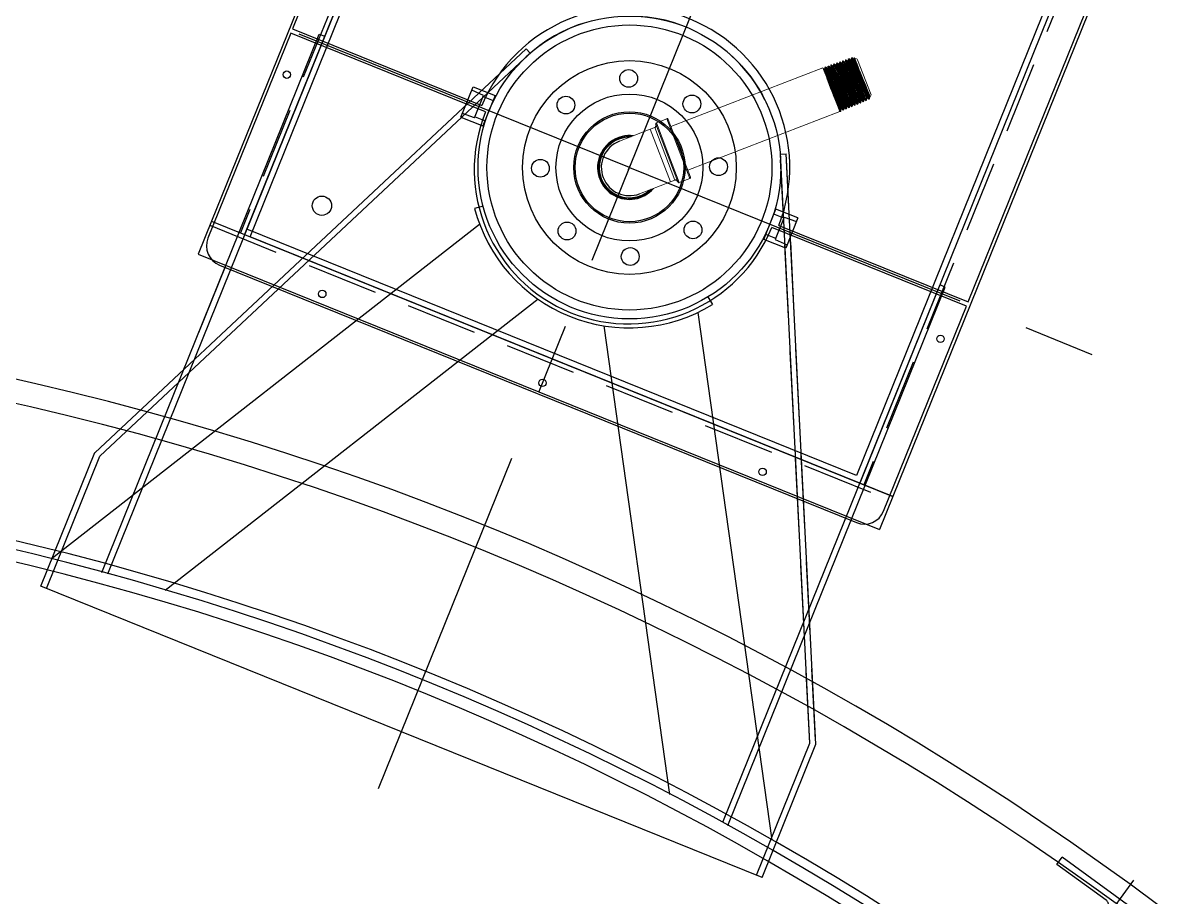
# Model space of a CAD drawing. Extents: x -1889 to 1259, y -977 to 1122.
# Drawn here: x 400.99 to 449.18, y 771.47 to 808.28 of the extents above; entities that cross this region are included whole.
import ezdxf

# ---------------------------------------------------------------- set-up
doc = ezdxf.new("R2010")
doc.units = 0
doc.header["$LTSCALE"] = 12
doc.header["$MEASUREMENT"] = 0
doc.linetypes.add('CENTER', pattern=[2, 1.25, -0.25, 0.25, -0.25])
doc.linetypes.add('HIDDEN', pattern=[0.375, 0.25, -0.125])
for name, color, linetype in [('1.25x1.25x.25', 34, 'CONTINUOUS'), ('10 PIPE', 7, 'CONTINUOUS'), ('3-4-THRDCPLG', 14, 'CONTINUOUS'), ('4T-150-RFSO', 14, 'CONTINUOUS'), ('6X20', 3, 'CONTINUOUS'), ('CENTER', 6, 'CENTER'), ('COVER', 3, 'CONTINUOUS'), ('ROOF', 140, 'CONTINUOUS'), ('SHELL', 40, 'CONTINUOUS')]:
    doc.layers.add(name, color=color, linetype=linetype)
doc.layers.add('AM_0', color=7, linetype='CONTINUOUS', lineweight=30)
doc.layers.add('AM_3', color=6, linetype='HIDDEN', lineweight=25)

# ---------------------------------------------------------------- blocks, each defined once
blk = doc.blocks.new('A$C1b871768')
at = {"layer": '6X20'}
for p, q in [((-5.875, 3), (-6.25, 3)), ((-6.25, 3), (-6.25, -3)), ((-5.875, 0.437), (-5.875, 3)), ((-0.375, 3), (0, 3)), ((-0.375, 0.437), (-0.375, 3)), ((0, 3), (0, -3)), ((-5.5, 0.125), (-0.75, 0.125)), ((-5.875, -0.438), (-5.875, -3)), ((-5.5, -0.125), (-0.75, -0.125)), ((-0.375, -0.438), (-0.375, -3)), ((-5.875, -3), (-6.25, -3)), ((-0.375, -3), (0, -3))]:
    blk.add_line(p, q, dxfattribs=at)
for points in [[(-5.5, 0.125, -0.083285), (-5.646, 0.15, -0.09084), (-5.765, 0.217, -0.104065), (-5.848, 0.321, -0.115836), (-5.875, 0.437, -0.115836)], [(-0.75, 0.125, 0.083285), (-0.604, 0.15, 0.09084), (-0.485, 0.217, 0.104065), (-0.402, 0.321, 0.115836), (-0.375, 0.437, 0.115836)], [(-5.5, -0.125, 0.083285), (-5.646, -0.15, 0.09084), (-5.765, -0.217, 0.104065), (-5.848, -0.321, 0.115836), (-5.875, -0.438, 0.115836)], [(-0.75, -0.125, -0.083285), (-0.604, -0.15, -0.09084), (-0.485, -0.217, -0.104065), (-0.402, -0.321, -0.115836), (-0.375, -0.438, -0.115836)]]:
    blk.add_lwpolyline(points, format="xyb", dxfattribs=at)
at = {"layer": 'CENTER'}
blk.add_line((-7.239, 0), (0.989, 0), dxfattribs=at)
blk = doc.blocks.new('A$Cff0bea57')
at = {"layer": '3-4-THRDCPLG'}
for p, q in [((-0.688, 1), (-0.688, 0)), ((-0.688, 1), (0.688, 1)), ((-0.508, 0.454), (-0.525, 1)), ((0.508, 0.454), (0.525, 1)), ((0.688, 1), (0.688, 0)), ((0.688, 0), (-0.688, 0)), ((-0.508, 0.454), (0.508, 0.454)), ((-0.461, 0.454), (-0.461, 0)), ((0.461, 0.454), (0.461, 0))]:
    blk.add_line(p, q, dxfattribs=at)
blk = doc.blocks.new('04T')
at = {"layer": '4T-150-RFSO'}
for centre, radius in [((0, 0), 4.5), ((-1.435, 3.465), 0.375), ((1.435, 3.465), 0.375), ((0, 0), 3.094), ((0, 0), 2.285), ((-3.465, 1.435), 0.375), ((3.465, 1.435), 0.375), ((-3.465, -1.435), 0.375), ((3.465, -1.435), 0.375), ((-1.435, -3.465), 0.375), ((1.435, -3.465), 0.375)]:
    blk.add_circle(centre, radius, dxfattribs=at)
at = {"layer": 'SHELL'}
blk.add_circle((0, 0), 2.344, dxfattribs=at)

msp = doc.modelspace()

# ---------------------------------------------------------------- linework, layer by layer
at = {"layer": '1.25x1.25x.25'}
for p, q in [((419.45021, 825.94701), (408.93781, 799.92792)), ((420.84099, 825.3851), (410.32859, 799.36601)), ((446.74418, 814.91953), (436.23179, 788.90043)), ((448.13496, 814.35762), (437.62256, 788.33852)), ((408.93781, 799.92792), (408.3759, 798.53714)), ((408.93781, 799.92792), (437.62256, 788.33852)), ((408.3759, 798.53714), (437.06065, 786.94775)), ((437.62256, 788.33852), (436.23179, 788.90043)), ((437.62256, 788.33852), (437.06065, 786.94775))]:
    msp.add_line(p, q, dxfattribs=at)
at = {"layer": '1.25x1.25x.25', "linetype": 'HIDDEN'}
for p, q in [((420.66714, 825.45534), (410.15474, 799.43624)), ((446.91803, 814.84929), (436.40563, 788.83019)), ((408.86757, 799.75407), (437.55232, 788.16468))]:
    msp.add_line(p, q, dxfattribs=at)
at = {"layer": '10 PIPE'}
for p, q in [((420.37055, 800.5617), (420.00796, 800.46602)), ((429.8388, 796.73627), (430.03317, 796.41558))]:
    msp.add_line(p, q, dxfattribs=at)
for radius in [6.375, 6]:
    msp.add_circle((426.53458, 802.18813), radius, dxfattribs=at)
msp.add_arc((426.53458, 802.18813), 6.75, 194.781089, 301.218911, dxfattribs=at)
at = {"layer": 'AM_0', "lineweight": 18}
for p, q in [((435.5256, 806.67659), (435.51219, 806.6719)), ((435.51335, 806.66858), (435.51472, 806.66961)), ((435.63528, 806.71269), (435.63496, 806.71464)), ((435.64878, 806.71966), (435.63531, 806.71495)), ((435.74324, 806.66134), (435.72843, 806.65564)), ((435.77193, 806.76272), (435.75855, 806.75804)), ((435.86643, 806.70441), (435.85162, 806.69871)), ((435.8951, 806.80578), (435.88172, 806.80111)), ((435.88259, 806.79861), (435.88695, 806.79471)), ((435.98961, 806.74751), (435.97479, 806.7418)), ((436.12809, 806.74463), (435.99926, 806.80671)), ((436.12809, 806.74463), (436.13547, 806.72545)), ((436.13547, 806.72545), (436.70694, 805.24104)), ((434.68503, 806.38268), (428.28002, 803.9169)), ((434.88278, 805.869), (434.68503, 806.38268)), ((434.75776, 806.31679), (434.74292, 806.31108)), ((434.77301, 806.41111), (434.77267, 806.41313)), ((434.78644, 806.41814), (434.77302, 806.41345)), ((434.78698, 806.41801), (434.78703, 806.41645)), ((434.88094, 806.35984), (434.86612, 806.35413)), ((434.90961, 806.46121), (434.89626, 806.45654)), ((435.00414, 806.40291), (434.98931, 806.3972)), ((435.03285, 806.5043), (435.01943, 806.4996)), ((435.02033, 806.49704), (435.02474, 806.49299)), ((435.1273, 806.446), (435.11249, 806.4403)), ((435.15605, 806.54737), (435.1426, 806.54267)), ((435.14328, 806.54072), (435.14328, 806.54245)), ((435.25051, 806.48907), (435.23567, 806.48336)), ((435.27918, 806.59042), (435.26582, 806.58575)), ((435.27969, 806.59032), (435.27971, 806.58889)), ((435.37369, 806.53212), (435.35887, 806.52642)), ((435.40235, 806.63349), (435.38892, 806.6288)), ((435.49688, 806.57521), (435.48206, 806.5695)), ((435.62004, 806.61829), (435.60523, 806.61259)), ((434.88278, 805.869), (435.11888, 805.25571)), ((435.3937, 804.54188), (435.11888, 805.25571)), ((436.67616, 805.16547), (436.70694, 805.24104)), ((435.68891, 804.76032), (435.70374, 804.76602)), ((435.80918, 804.81095), (435.82401, 804.81666)), ((435.90007, 804.75533), (435.89999, 804.75664)), ((435.90054, 804.75534), (435.91366, 804.76087)), ((435.91403, 804.76159), (435.91469, 804.76581)), ((435.92944, 804.86163), (435.94426, 804.86733)), ((436.01614, 804.81122), (436.01966, 804.80885)), ((436.02085, 804.80601), (436.03396, 804.81153)), ((436.03433, 804.81239), (436.03499, 804.81662)), ((436.04971, 804.91228), (436.06453, 804.91799)), ((436.14111, 804.85666), (436.15421, 804.86218)), ((436.15461, 804.86311), (436.15528, 804.86733)), ((436.16998, 804.96291), (436.18481, 804.96862)), ((436.26136, 804.9073), (436.27441, 804.9128)), ((436.27485, 804.9136), (436.27551, 804.91782)), ((436.29025, 805.01357), (436.30506, 805.01927)), ((436.37946, 804.95945), (436.38036, 804.96107)), ((436.38166, 804.95797), (436.39473, 804.96347)), ((436.4105, 805.06424), (436.42532, 805.06994)), ((436.49394, 805.01947), (436.50168, 805.00898)), ((436.50184, 805.00859), (436.51502, 805.01414)), ((436.53078, 805.11488), (436.5456, 805.12058)), ((436.6222, 805.05928), (436.6352, 805.06475)), ((436.65104, 805.16551), (436.66626, 805.17137)), ((428.98869, 802.07609), (435.3937, 804.54188)), ((435.41949, 804.55274), (435.4326, 804.55827)), ((435.44838, 804.65901), (435.4632, 804.66471)), ((435.53757, 804.60495), (435.53845, 804.6066)), ((435.5398, 804.60341), (435.55289, 804.60893)), ((435.56864, 804.70968), (435.58346, 804.71539)), ((435.65193, 804.66527), (435.6598, 804.65443)), ((435.65998, 804.65403), (435.67315, 804.65957)), ((435.78033, 804.70472), (435.79334, 804.71019)), ((435.79376, 804.71088), (435.79443, 804.7151)), ((427.40911, 803.79539), (426.10857, 803.29471)), ((427.59941, 803.86865), (427.40911, 803.79539)), ((427.40911, 803.79539), (428.26113, 801.58223)), ((428.45143, 801.65549), (427.59941, 803.86865)), ((428.57584, 801.58283), (427.64299, 804.00597)), ((428.10977, 804.23389), (427.66881, 804.06414)), ((427.66881, 804.06414), (428.15141, 802.81057)), ((429.07495, 801.72676), (428.10977, 804.23389)), ((428.16793, 804.20806), (429.10078, 801.78493)), ((428.15141, 802.81057), (428.634, 801.55701)), ((426.96059, 801.08155), (428.26113, 801.58223)), ((428.26113, 801.58223), (428.45143, 801.65549)), ((428.634, 801.55701), (429.07495, 801.72676))]:
    msp.add_line(p, q, dxfattribs=at)
at = {"layer": 'AM_0', "flags": 128}
for points in [[(435.51163, 806.6711), (435.504, 806.62273), (435.49648, 806.57506)], [(435.51472, 806.66961), (435.52779, 806.64557), (435.55069, 806.59601)], [(436.27423, 804.91322), (436.26654, 804.92364), (436.24932, 804.95877), (436.22224, 805.01922), (436.18748, 805.09991), (436.14395, 805.20309), (436.0952, 805.32011), (436.03975, 805.45427), (435.98214, 805.5943), (435.92064, 805.74417), (435.8603, 805.89129), (435.79931, 806.03983), (435.74267, 806.17732), (435.6887, 806.30765), (435.6418, 806.41985), (435.60056, 806.51711), (435.56832, 806.59123), (435.5441, 806.64429), (435.52979, 806.67181), (435.52776, 806.67295)], [(435.60592, 806.61203), (435.56783, 806.64279), (435.52974, 806.67355)], [(435.53092, 806.67059), (435.54539, 806.64576), (435.58255, 806.56372), (435.6384, 806.43314), (435.70975, 806.26229), (435.79245, 806.06196), (435.88162, 805.84484), (435.97197, 805.62462), (436.05818, 805.41518), (436.13514, 805.22976), (436.19836, 805.08003), (436.2442, 804.97545), (436.27009, 804.9227), (436.27303, 804.92428)], [(435.63477, 806.71401), (435.62715, 806.66565), (435.61965, 806.61814)], [(435.63577, 806.71364), (435.64226, 806.70561), (435.65954, 806.67065)], [(436.39379, 804.96571), (436.39366, 804.96379), (436.3836, 804.98038), (436.36356, 805.02249), (436.3352, 805.08659), (436.29755, 805.17447), (436.25372, 805.27875), (436.20231, 805.40236), (436.14759, 805.53494), (436.08784, 805.68021), (436.02803, 805.82601), (435.96629, 805.97643), (435.90778, 806.11888), (435.85065, 806.25734), (435.79966, 806.38023), (435.7532, 806.49097), (435.71514, 806.58029), (435.68422, 806.65066), (435.66301, 806.69619), (435.65075, 806.7181), (435.65015, 806.71716)], [(435.72902, 806.65516), (435.69093, 806.68591), (435.65285, 806.71667)], [(435.65423, 806.71305), (435.667, 806.69209), (435.70287, 806.61341), (435.75751, 806.48597), (435.82778, 806.31791), (435.90962, 806.11983), (435.99819, 805.90424), (436.08826, 805.68477), (436.17451, 805.47524), (436.25183, 805.28887), (436.3157, 805.13746), (436.36244, 805.03054), (436.38944, 804.97488), (436.39346, 804.97436)], [(435.65954, 806.67065), (435.68639, 806.61084), (435.72211, 806.52798)], [(435.75794, 806.75688), (435.75031, 806.70852), (435.74284, 806.66119)], [(435.74342, 806.66089), (435.75739, 806.63883), (435.7905, 806.56731), (435.8407, 806.45139), (435.90515, 806.29847), (435.98012, 806.11821), (436.06123, 805.92201), (436.1437, 805.72228), (436.22268, 805.53162), (436.29354, 805.36206), (436.35214, 805.22433), (436.39513, 805.12713), (436.42016, 805.07662), (436.42246, 805.07642)], [(435.75955, 806.75517), (435.76004, 806.75706), (435.77161, 806.73692)], [(435.77161, 806.73692), (435.79298, 806.69134), (435.82362, 806.62169)], [(436.51376, 805.01714), (436.51239, 805.01616), (436.49965, 805.03941), (436.47799, 805.08602), (436.44676, 805.15731), (436.40841, 805.24727), (436.36183, 805.35844), (436.31075, 805.48147), (436.25368, 805.61985), (436.19526, 805.76196), (436.13377, 805.91183), (436.07422, 806.05686), (436.01488, 806.20117), (435.96056, 806.33262), (435.90967, 806.45496), (435.86634, 806.55787), (435.82928, 806.64427), (435.80147, 806.70689), (435.78205, 806.74746), (435.77253, 806.76255), (435.77254, 806.76096)], [(435.85237, 806.69811), (435.81427, 806.72887), (435.77618, 806.75964)], [(435.77785, 806.75503), (435.7887, 806.73819), (435.82327, 806.66288), (435.87668, 806.53861), (435.94589, 806.37334), (436.02685, 806.17752), (436.11482, 805.96351), (436.20458, 805.74483), (436.29084, 805.53527), (436.3685, 805.34803), (436.43301, 805.19496), (436.48063, 805.08573), (436.50872, 805.02726), (436.5141, 805.02425)], [(435.85417, 806.69339), (435.86397, 806.6788), (435.89589, 806.61039), (435.94496, 806.4974), (436.00841, 806.34708), (436.08256, 806.16896), (436.16308, 805.97428), (436.24524, 805.77536), (436.3242, 805.58474), (436.39534, 805.41446), (436.4545, 805.27528), (436.49828, 805.17603), (436.52429, 805.12297), (436.52847, 805.12089)], [(435.88115, 806.80008), (435.87352, 806.75171), (435.86603, 806.70426)], [(435.8671, 806.70266), (435.87919, 806.68465), (435.9111, 806.61624), (435.96018, 806.50326), (436.02363, 806.35294), (436.09778, 806.17482), (436.1783, 805.98014), (436.26046, 805.78121), (436.33942, 805.5906), (436.41055, 805.42032), (436.46971, 805.28114), (436.5135, 805.18189), (436.5395, 805.12883), (436.54247, 805.12735)], [(435.88695, 806.79471), (435.90271, 806.76368), (435.92804, 806.70782)], [(436.63511, 805.06473), (436.63419, 805.06512), (436.62639, 805.0773), (436.59118, 805.15252), (436.55888, 805.22682), (436.51772, 805.32384), (436.47106, 805.43543), (436.41748, 805.56474), (436.36136, 805.7009), (436.30101, 805.84779), (436.24138, 805.99305), (436.1807, 806.14081), (436.12393, 806.27865), (436.06938, 806.41048), (436.0215, 806.52521), (435.97887, 806.6261), (435.94492, 806.70463), (435.91864, 806.76303), (435.9021, 806.79636), (435.89719, 806.80251)], [(435.97536, 806.74135), (435.93727, 806.77211), (435.89918, 806.80287)], [(435.90155, 806.79702), (435.91047, 806.78409), (435.94376, 806.7121), (435.99594, 806.59105), (436.06406, 806.42858), (436.14415, 806.23504), (436.23149, 806.02266), (436.32093, 805.80481), (436.40718, 805.59527), (436.48515, 805.40723), (436.55028, 805.25255), (436.59761, 805.14367), (436.62678, 805.08194), (436.63639, 805.07104), (436.63639, 805.07104)], [(435.92804, 806.70782), (435.96228, 806.6288), (436.00453, 806.529)], [(435.97732, 806.73623), (435.98584, 806.72444), (436.01658, 806.65909), (436.06451, 806.54907), (436.12695, 806.40137), (436.20027, 806.2254), (436.2802, 806.03228), (436.36203, 805.83421), (436.44095, 805.64369), (436.51234, 805.47275), (436.57204, 805.33217), (436.61661, 805.23088), (436.64358, 805.17532), (436.64887, 805.17114)], [(435.9983, 806.80498), (435.99672, 806.79499), (435.98909, 806.74662)], [(435.99074, 806.74457), (436.00106, 806.7303), (436.0318, 806.66494), (436.07973, 806.55493), (436.14217, 806.40723), (436.21549, 806.23126), (436.29541, 806.03814), (436.37725, 805.84006), (436.45617, 805.64954), (436.52756, 805.4786), (436.58725, 805.33802), (436.63183, 805.23673), (436.65879, 805.18117), (436.66409, 805.17701)], [(436.67536, 805.16608), (436.67555, 805.16534), (436.67203, 805.16832), (436.65998, 805.19357), (436.63904, 805.24178), (436.61073, 805.30928), (436.5743, 805.39772), (436.5325, 805.50027), (436.48427, 805.61936), (436.4333, 805.74574), (436.37831, 805.88236), (436.32356, 806.01858), (436.26769, 806.1575), (436.21502, 806.28827), (436.16429, 806.41385), (436.11943, 806.52436), (436.07935, 806.62227), (436.04718, 806.69982), (436.02212, 806.7587), (436.00616, 806.79415), (435.99886, 806.80689), (435.99923, 806.80483)], [(434.74372, 806.31043), (434.70564, 806.34119), (434.70127, 806.34471)], [(434.74545, 806.30591), (434.75247, 806.29642), (434.77846, 806.24179), (434.81904, 806.14927), (434.87242, 806.02349), (434.93614, 805.87085), (435.00728, 805.69892), (435.08254, 805.51633), (435.15839, 805.33218), (435.2313, 805.15567), (435.29787, 804.99562), (435.35504, 804.85999), (435.40019, 804.75561), (435.43129, 804.68769), (435.44705, 804.65963), (435.44701, 804.66254)], [(434.77249, 806.41248), (434.76486, 806.36412), (434.75737, 806.31664)], [(434.75864, 806.31451), (434.76768, 806.30228), (434.79368, 806.24765), (434.83425, 806.15512), (434.88763, 806.02935), (434.95136, 805.8767), (435.0225, 805.70478), (435.09775, 805.52219), (435.1736, 805.33804), (435.24651, 805.16153), (435.31309, 805.00148), (435.37026, 804.86585), (435.4154, 804.76147), (435.44651, 804.69355), (435.46227, 804.66549), (435.46226, 804.66588)], [(434.77349, 806.4121), (434.78009, 806.4038), (434.79778, 806.36776)], [(435.55158, 804.61204), (435.55012, 804.61119), (435.5369, 804.63565), (435.51449, 804.68425), (435.48216, 804.75835), (435.44251, 804.85171), (435.39433, 804.96698), (435.34155, 805.09446), (435.28258, 805.23777), (435.22225, 805.38487), (435.15876, 805.53993), (435.0973, 805.68992), (435.03607, 805.83911), (434.98007, 805.97494), (434.92764, 806.10129), (434.88303, 806.20751), (434.84494, 806.29661), (434.81641, 806.36107), (434.79659, 806.40272), (434.78772, 806.41684)], [(434.86668, 806.35368), (434.82859, 806.38444), (434.7905, 806.4152)], [(434.79281, 806.40945), (434.79671, 806.40597), (434.82147, 806.35453), (434.8624, 806.26109), (434.91771, 806.1303), (434.98486, 805.96876), (435.06073, 805.78456), (435.14179, 805.58686), (435.22424, 805.38557), (435.30423, 805.19069), (435.37798, 805.01199), (435.44209, 804.85834), (435.4936, 804.73742), (435.53016, 804.65534), (435.55021, 804.61614), (435.55182, 804.61951)], [(434.79778, 806.36776), (434.82533, 806.30613), (434.86201, 806.22077)], [(434.86201, 806.22077), (434.90685, 806.11422), (434.95862, 805.98968)], [(434.86865, 806.34853), (434.87244, 806.34539), (434.89544, 806.29854), (434.9332, 806.21332), (434.9841, 806.09398), (435.04581, 805.94656), (435.11549, 805.77845), (435.18991, 805.59801), (435.2656, 805.4143), (435.33902, 805.23645), (435.40676, 805.07337), (435.46569, 804.93319), (435.5131, 804.8229), (435.54686, 804.74808), (435.56554, 804.71244), (435.56672, 804.71466)], [(434.89571, 806.45574), (434.88808, 806.40738), (434.88056, 806.35969)], [(434.88265, 806.3554), (434.88766, 806.35125), (434.91065, 806.3044), (434.94842, 806.21918), (434.99932, 806.09984), (435.06103, 805.95242), (435.13071, 805.78431), (435.20513, 805.60387), (435.28081, 805.42015), (435.35424, 805.24231), (435.42198, 805.07923), (435.4809, 804.93905), (435.52832, 804.82876), (435.56208, 804.75394), (435.58076, 804.7183), (435.58136, 804.71943)], [(434.89729, 806.45358), (434.89776, 806.45552), (434.90958, 806.43475)], [(434.90958, 806.43475), (434.93149, 806.38776), (434.96294, 806.31599)], [(435.67205, 804.66217), (435.66794, 804.6656), (435.65275, 804.69551), (435.6274, 804.75141), (435.594, 804.82863), (435.55141, 804.92931), (435.50319, 805.04501), (435.44779, 805.17899), (435.38982, 805.32001), (435.32746, 805.47205), (435.26592, 805.62236), (435.20326, 805.77517), (435.14472, 805.91768), (435.08845, 806.0539), (435.03915, 806.1724), (434.99525, 806.2765), (434.9604, 806.35748), (434.93343, 806.41758), (434.9166, 806.45174), (434.91179, 806.45773)], [(434.99007, 806.39659), (434.95199, 806.42735), (434.9139, 806.45811)], [(434.91577, 806.45325), (434.9171, 806.45385), (434.93858, 806.41094), (434.97641, 806.32555), (435.02895, 806.20194), (435.09382, 806.04631), (435.16801, 805.8665), (435.24805, 805.67145), (435.33022, 805.4709), (435.41064, 805.27487), (435.48557, 805.09313), (435.55149, 804.93476), (435.6054, 804.80762), (435.6448, 804.71815), (435.66799, 804.67079), (435.67269, 804.66858)], [(434.96294, 806.31599), (435.0031, 806.2216), (435.05089, 806.10739)], [(434.99173, 806.39228), (434.993, 806.39283), (435.01299, 806.35379), (435.04791, 806.27595), (435.09627, 806.16322), (435.15588, 806.02126), (435.22399, 805.85721), (435.29746, 805.67926), (435.37285, 805.49631), (435.44666, 805.31747), (435.51544, 805.15169), (435.576, 805.00725), (435.62559, 804.89132), (435.66193, 804.80979), (435.68347, 804.76672), (435.68702, 804.76525)], [(435.0189, 806.49879), (435.01127, 806.45043), (435.00375, 806.40276)], [(435.00612, 806.39777), (435.00822, 806.39869), (435.02821, 806.35964), (435.06313, 806.28181), (435.11149, 806.16908), (435.1711, 806.02711), (435.23921, 805.86307), (435.31267, 805.68512), (435.38807, 805.50216), (435.46187, 805.32333), (435.53065, 805.15754), (435.59122, 805.0131), (435.6408, 804.89718), (435.67715, 804.81565), (435.69869, 804.77257), (435.70116, 804.77155)], [(435.02474, 806.49299), (435.04088, 806.46099), (435.06686, 806.40341)], [(435.79327, 804.71035), (435.78548, 804.72106), (435.76746, 804.75803), (435.74067, 804.81797), (435.70431, 804.90257), (435.66128, 805.00471), (435.6103, 805.12728), (435.5555, 805.25998), (435.49527, 805.40658), (435.43451, 805.55476), (435.37145, 805.70872), (435.31122, 805.85552), (435.25206, 805.99934), (435.19879, 806.12808), (435.14983, 806.24539), (435.10916, 806.34141), (435.07555, 806.41882), (435.05172, 806.47112), (435.03689, 806.49976), (435.03487, 806.50085)], [(435.11306, 806.43983), (435.07497, 806.47059), (435.03688, 806.50136)], [(435.03816, 806.49816), (435.03814, 806.50004), (435.05977, 806.45835), (435.10212, 806.36283), (435.16282, 806.21965), (435.23838, 806.03785), (435.32439, 805.82892), (435.41576, 805.60609), (435.50707, 805.38338), (435.59293, 805.17484), (435.66826, 804.99366), (435.72867, 804.85124), (435.77069, 804.75657), (435.79199, 804.71573), (435.79182, 804.72187)], [(435.06686, 806.40341), (435.10203, 806.32199), (435.14544, 806.21915)], [(435.11407, 806.43498), (435.11415, 806.43873), (435.13432, 806.40083), (435.17341, 806.3138), (435.22924, 806.18326), (435.29863, 806.01749), (435.37756, 805.82696), (435.46137, 805.62374), (435.54514, 805.42065), (435.62392, 805.2305), (435.69309, 805.06531), (435.74864, 804.93551), (435.78741, 804.84929), (435.80727, 804.81219), (435.80727, 804.81592)], [(435.14203, 806.54158), (435.1344, 806.49322), (435.12693, 806.44585)], [(435.12929, 806.44084), (435.12937, 806.44459), (435.14954, 806.40668), (435.18862, 806.31966), (435.24445, 806.18912), (435.31385, 806.02335), (435.39278, 805.83282), (435.47659, 805.6296), (435.56035, 805.42651), (435.63913, 805.23636), (435.7083, 805.07117), (435.76385, 804.94137), (435.80262, 804.85515), (435.82248, 804.81805), (435.82249, 804.81966)], [(435.14328, 806.54245), (435.15357, 806.52564), (435.17392, 806.4827)], [(435.14544, 806.21915), (435.19591, 806.09799), (435.25205, 805.96209)], [(435.91276, 804.76301), (435.91264, 804.76117), (435.90207, 804.77873), (435.88227, 804.82056), (435.85256, 804.88783), (435.81536, 804.97487), (435.76948, 805.08414), (435.71869, 805.20646), (435.66144, 805.34529), (435.60243, 805.48897), (435.53988, 805.64157), (435.47893, 805.79027), (435.41776, 805.9393), (435.36138, 806.07612), (435.30811, 806.20462), (435.2623, 806.31398), (435.22258, 806.40731), (435.19214, 806.47674), (435.17007, 806.52421), (435.15808, 806.54571), (435.15747, 806.54468)], [(435.23641, 806.48276), (435.19833, 806.51352), (435.16024, 806.54428)], [(435.16085, 806.54238), (435.16074, 806.54379), (435.18105, 806.50553), (435.22209, 806.4134), (435.28159, 806.27333), (435.35612, 806.09424), (435.44131, 805.88743), (435.53216, 805.66595), (435.62326, 805.44379), (435.70924, 805.23495), (435.78501, 805.0526), (435.84615, 804.90829), (435.88914, 804.8111), (435.91162, 804.7672), (435.91201, 804.77279)], [(435.17392, 806.4827), (435.20383, 806.41493), (435.24252, 806.32438)], [(435.23696, 806.47888), (435.23678, 806.48241), (435.25574, 806.44765), (435.29362, 806.36375), (435.34834, 806.23611), (435.41676, 806.07287), (435.49491, 805.88435), (435.57821, 805.68245), (435.66175, 805.47995), (435.74061, 805.28959), (435.81016, 805.12342), (435.86636, 804.99194), (435.906, 804.90345), (435.92693, 804.86358), (435.9273, 804.86717)], [(435.24252, 806.32438), (435.28893, 806.21374), (435.3418, 806.08633)], [(435.26521, 806.58465), (435.25758, 806.53629), (435.2501, 806.48891)], [(435.25217, 806.48474), (435.252, 806.48827), (435.27096, 806.45351), (435.30883, 806.36961), (435.36355, 806.24197), (435.43197, 806.07873), (435.51013, 805.89021), (435.59343, 805.68831), (435.67697, 805.4858), (435.75583, 805.29545), (435.82538, 805.12927), (435.88157, 804.9978), (435.92122, 804.90931), (435.94214, 804.86944), (435.94233, 804.87126)], [(435.26694, 806.58253), (435.26962, 806.58159), (435.28421, 806.55359)], [(436.0326, 804.81478), (436.03114, 804.81383), (436.01853, 804.83702), (435.99585, 804.886), (435.96497, 804.95666), (435.92484, 805.05096), (435.87879, 805.16101), (435.82535, 805.28988), (435.76897, 805.42678), (435.70787, 805.57555), (435.64714, 805.72374), (435.58489, 805.87551), (435.5263, 806.01814), (435.46954, 806.15564), (435.41934, 806.2765), (435.37409, 806.38408), (435.33758, 806.46937), (435.30859, 806.53474), (435.28953, 806.57469), (435.28043, 806.58913)], [(435.35952, 806.52589), (435.32143, 806.55666), (435.28334, 806.58742)], [(435.28341, 806.58736), (435.30242, 806.55247), (435.34216, 806.46374), (435.40045, 806.32682), (435.47393, 806.15044), (435.5583, 805.94576), (435.6486, 805.7257), (435.73947, 805.50413), (435.82554, 805.29505), (435.90174, 805.11162), (435.9636, 804.96543), (436.00755, 804.86575), (436.03117, 804.81888), (436.0323, 804.82362)], [(435.28421, 806.55359), (435.30865, 806.50004), (435.34231, 806.42254)], [(435.34231, 806.42254), (435.38428, 806.32344), (435.43344, 806.20568)], [(435.35977, 806.52289), (435.35947, 806.52593), (435.37724, 806.49426), (435.41391, 806.41349), (435.4675, 806.28878), (435.53495, 806.12808), (435.61232, 805.94158), (435.6951, 805.74105), (435.7784, 805.53917), (435.85731, 805.34867), (435.92722, 805.18157), (435.98405, 805.04844), (436.02455, 804.95772), (436.04652, 804.91516), (436.0474, 804.91828)], [(435.38843, 806.6279), (435.3808, 806.57953), (435.37329, 806.53197)], [(435.37499, 806.52874), (435.37469, 806.53179), (435.39246, 806.50012), (435.42913, 806.41935), (435.48272, 806.29463), (435.55016, 806.13393), (435.62754, 805.94744), (435.71031, 805.74691), (435.79361, 805.54503), (435.87253, 805.35453), (435.94244, 805.18743), (435.99927, 805.0543), (436.03977, 804.96358), (436.06173, 804.92102), (436.06218, 804.92261)], [(435.38936, 806.62546), (435.38902, 806.62882), (435.3978, 806.61592)], [(435.3978, 806.61592), (435.41661, 806.57699), (435.44499, 806.51321)], [(436.15319, 804.8646), (436.14927, 804.86773), (436.13392, 804.89779), (436.1097, 804.95104), (436.0759, 805.029), (436.0352, 805.12507), (435.98639, 805.242), (435.93342, 805.36995), (435.87473, 805.51255), (435.81509, 805.65781), (435.75276, 805.80987), (435.69282, 805.95593), (435.6335, 806.10016), (435.57965, 806.23041), (435.52966, 806.3504), (435.4876, 806.45001), (435.45222, 806.53207), (435.42634, 806.58965), (435.40918, 806.62436), (435.40445, 806.63027)], [(435.48271, 806.56898), (435.44462, 806.59974), (435.40654, 806.6305)], [(435.40729, 806.62873), (435.42387, 806.59921), (435.46231, 806.51384), (435.51938, 806.3801), (435.5918, 806.20646), (435.67535, 806.00394), (435.76508, 805.78533), (435.85571, 805.56441), (435.94186, 805.35513), (436.01844, 805.17068), (436.081, 805.02268), (436.1259, 804.92052), (436.15066, 804.87071), (436.15267, 804.87411)], [(435.43344, 806.20568), (435.48843, 806.07278), (435.54772, 805.92868)], [(435.44499, 806.51321), (435.48219, 806.4265), (435.52722, 806.31946)], [(435.48222, 806.56929), (435.49882, 806.54068), (435.5343, 806.46301), (435.58675, 806.34124), (435.65321, 806.18311), (435.72979, 805.99865), (435.81203, 805.79954), (435.89507, 805.59832), (435.97402, 805.40772), (436.04426, 805.23977), (436.1017, 805.10504), (436.14306, 805.0121), (436.16605, 804.96688), (436.16756, 804.9692)], [(435.49773, 806.57299), (435.49744, 806.57515), (435.51403, 806.54654), (435.54951, 806.46886), (435.60196, 806.3471), (435.66842, 806.18897), (435.74501, 806.00451), (435.82724, 805.8054), (435.91028, 805.60418), (435.98924, 805.41358), (436.05948, 805.24562), (436.11692, 805.11089), (436.15828, 805.01796), (436.18126, 804.97274), (436.18216, 804.97411)], [(435.52722, 806.31946), (435.57885, 806.19528), (435.63565, 806.05766)], [(435.55069, 806.59601), (435.58284, 806.52244), (435.62337, 806.42708)], [(435.60696, 806.60928), (435.62045, 806.58693), (435.65475, 806.51232), (435.70608, 806.39349), (435.77153, 806.23796), (435.84732, 806.05558), (435.929, 805.85791), (436.01176, 805.65741), (436.09074, 805.46675), (436.16129, 805.29797), (436.21932, 805.16173), (436.26152, 805.06662), (436.28553, 805.01874), (436.2878, 805.01994)], [(435.62043, 806.61727), (435.62026, 806.61832), (435.63567, 806.59278), (435.66997, 806.51818), (435.7213, 806.39934), (435.78675, 806.24382), (435.86254, 806.06144), (435.94422, 805.86376), (436.02698, 805.66327), (436.10596, 805.47261), (436.17651, 805.30383), (436.23454, 805.16758), (436.27673, 805.07248), (436.30074, 805.0246), (436.3023, 805.02541)], [(435.62337, 806.42708), (435.6712, 806.31276), (435.72502, 806.1829)], [(435.72211, 806.52798), (435.76575, 806.42455), (435.81612, 806.30364)], [(435.72502, 806.1829), (435.78333, 806.04135), (435.84452, 805.89234)], [(435.73038, 806.6516), (435.74217, 806.63297), (435.77528, 806.56146), (435.82549, 806.44553), (435.88994, 806.29261), (435.96491, 806.11235), (436.04602, 805.91615), (436.12849, 805.71643), (436.20747, 805.52576), (436.27832, 805.3562), (436.33692, 805.21847), (436.37992, 805.12127), (436.40494, 805.07077), (436.4081, 805.07049)], [(435.81612, 806.30364), (435.87183, 806.16886), (435.93134, 806.0242)], [(435.82362, 806.62169), (435.86271, 806.53007), (435.90921, 806.41922)], [(435.90921, 806.41922), (435.96183, 806.29244), (436.01914, 806.15352)], [(436.00453, 806.529), (436.05362, 806.4114), (436.10822, 806.2795)], [(436.10822, 806.2795), (436.16681, 806.13723), (436.22777, 805.98882)], [(434.85211, 805.94868), (434.94043, 805.73429), (435.03571, 805.50183), (435.11831, 805.30015), (435.19769, 805.10681), (435.27015, 804.93149), (435.33232, 804.78288), (435.38132, 804.66847), (435.41496, 804.59397), (435.43181, 804.56309), (435.43158, 804.56855)], [(435.43159, 804.56068), (435.43146, 804.55867), (435.42099, 804.57621), (435.40028, 804.62017), (435.37091, 804.68681), (435.332, 804.77804), (435.28666, 804.88616), (435.23356, 805.01425), (435.18404, 805.1344), (435.1306, 805.26458), (435.07663, 805.39634), (435.02085, 805.53255), (434.95952, 805.6823), (434.89881, 805.83008), (434.88278, 805.869)], [(434.95862, 805.98968), (435.01589, 805.85084), (435.07707, 805.70184)], [(435.05089, 806.10739), (435.10499, 805.97679), (435.16391, 805.83367)], [(435.16391, 805.83367), (435.22601, 805.68229), (435.28956, 805.52715)], [(435.25205, 805.96209), (435.31235, 805.81544), (435.37499, 805.6626)], [(435.3418, 806.08633), (435.39968, 805.94593), (435.46094, 805.79672)], [(435.46094, 805.79672), (435.52389, 805.64313), (435.58677, 805.48972)], [(435.54772, 805.92868), (435.60968, 805.77768), (435.67256, 805.62426)], [(435.63565, 806.05766), (435.69609, 805.91065), (435.75837, 805.75875)], [(435.75837, 805.75875), (435.82087, 805.60633), (435.88181, 805.45797)], [(435.84452, 805.89234), (435.90688, 805.74029), (435.96867, 805.5897)], [(435.93134, 806.0242), (435.99299, 805.87398), (436.05507, 805.72265)], [(436.01914, 806.15352), (436.07956, 806.00656), (436.14133, 805.85597)], [(436.05507, 805.72265), (436.11585, 805.57471), (436.17363, 805.43454)], [(436.14133, 805.85597), (436.20281, 805.70619), (436.26227, 805.56168)], [(436.22777, 805.98882), (436.28939, 805.83868), (436.34997, 805.69125)], [(436.34997, 805.69125), (436.40781, 805.55093), (436.46132, 805.42188)], [(435.58677, 805.48972), (435.64783, 805.34105), (435.70537, 805.20152)], [(435.67256, 805.62426), (435.73463, 805.47296), (435.79414, 805.3283)], [(435.79414, 805.3283), (435.84945, 805.19455), (435.89903, 805.0757)], [(435.88181, 805.45797), (435.93949, 805.31807), (435.99231, 805.19078)], [(435.96867, 805.5897), (436.02818, 805.44506), (436.08375, 805.31065)], [(436.08375, 805.31065), (436.13383, 805.19047), (436.17707, 805.08809)], [(436.17363, 805.43454), (436.22682, 805.30632), (436.27394, 805.19384)], [(436.26227, 805.56168), (436.31805, 805.42672), (436.3686, 805.30533)], [(436.3686, 805.30533), (436.41255, 805.20111), (436.44868, 805.11717)], [(436.46132, 805.42188), (436.50901, 805.30793), (436.54958, 805.21247)], [(436.54958, 805.21247), (436.58194, 805.13835), (436.60523, 805.08777)], [(435.32619, 805.09445), (435.38087, 804.96236), (435.42929, 804.8465)], [(435.33307, 804.73905), (435.36923, 804.65506), (435.39616, 804.59505)], [(435.42929, 804.8465), (435.47015, 804.75029), (435.50234, 804.67662)], [(435.52323, 804.95986), (435.56839, 804.85248), (435.60552, 804.76599)], [(435.60552, 804.76599), (435.6336, 804.70295), (435.65193, 804.66527)], [(435.61516, 805.07845), (435.66419, 804.96103), (435.70588, 804.86266)], [(435.6742, 804.66469), (435.68183, 804.71305), (435.68931, 804.76047)], [(435.70308, 804.76655), (435.74117, 804.73579), (435.77926, 804.70503)], [(435.70537, 805.20152), (435.75778, 805.07529), (435.80364, 804.9661)], [(435.70588, 804.86266), (435.73911, 804.78627), (435.763, 804.73413)], [(435.763, 804.73413), (435.77695, 804.70783), (435.77895, 804.708)], [(435.79442, 804.71507), (435.80205, 804.76343), (435.80957, 804.8111)], [(435.80364, 804.9661), (435.84169, 804.87721), (435.8709, 804.81125)], [(435.82348, 804.81708), (435.86157, 804.78632), (435.89966, 804.75556)], [(435.8709, 804.81125), (435.89052, 804.77021), (435.90007, 804.75533)], [(435.89903, 805.0757), (435.94152, 804.97527), (435.97576, 804.89626)], [(435.91473, 804.76605), (435.92236, 804.81441), (435.92983, 804.86178)], [(435.94367, 804.8678), (435.98176, 804.83705), (436.01984, 804.80629)], [(435.97576, 804.89626), (436.00084, 804.84102), (436.01614, 804.81122)], [(435.99231, 805.19078), (436.03882, 805.07989), (436.07775, 804.9887)], [(436.03495, 804.81637), (436.04258, 804.86473), (436.0501, 804.91243)], [(436.06371, 804.91865), (436.1018, 804.88789), (436.13989, 804.85713)], [(436.07775, 804.9887), (436.10805, 804.91993), (436.12893, 804.87562)], [(436.12893, 804.87562), (436.13987, 804.85713), (436.14007, 804.85913)], [(436.15528, 804.86736), (436.16291, 804.91573), (436.17038, 804.96306)], [(436.17707, 805.08809), (436.21228, 805.00656), (436.23852, 804.94832)], [(436.18404, 804.96923), (436.22214, 804.93847), (436.26023, 804.9077)], [(436.23852, 804.94832), (436.25513, 804.9151), (436.26057, 804.90918)], [(436.27394, 805.19384), (436.31371, 805.10046), (436.34506, 805.02897)], [(436.27549, 804.91772), (436.28312, 804.96608), (436.29064, 805.01372)], [(436.30448, 805.01973), (436.34258, 804.98897), (436.38067, 804.95821)], [(436.34506, 805.02897), (436.36716, 804.98148), (436.37946, 804.95945)], [(436.39581, 804.96869), (436.40344, 805.01705), (436.41091, 805.06439)], [(436.42479, 805.07037), (436.46288, 805.03961), (436.50097, 805.00885)], [(436.44868, 805.11717), (436.47605, 805.05601), (436.49394, 805.01947)], [(436.51604, 805.01903), (436.52367, 805.0674), (436.53119, 805.11503)], [(436.54484, 805.12119), (436.58293, 805.09043), (436.62102, 805.05967)], [(436.60523, 805.08777), (436.61887, 805.06227), (436.61997, 805.06238)], [(436.63511, 805.06473), (436.63597, 805.06758), (436.63639, 805.07104)], [(436.63635, 805.06994), (436.64398, 805.1183), (436.65145, 805.16567)], [(435.37587, 804.58748), (435.38051, 804.58372), (435.4186, 804.55296)], [(435.39616, 804.59505), (435.41316, 804.5608), (435.41868, 804.55467)], [(435.43364, 804.56331), (435.44127, 804.61168), (435.4489, 804.66004)], [(435.4625, 804.66528), (435.50058, 804.63452), (435.53867, 804.60376)], [(435.50234, 804.67662), (435.525, 804.62768), (435.53757, 804.60495)], [(435.55388, 804.61381), (435.56151, 804.66217), (435.56903, 804.70983)], [(435.58268, 804.71602), (435.62077, 804.68526), (435.65886, 804.6545)]]:
    msp.add_lwpolyline(points, dxfattribs=at)
at = {"layer": 'AM_0'}
for centre, radius, start, end in [((795.13241, 953.02231), 389.02849, 202.2524447, 202.3491326), ((480.51421, 823.77234), 49.02653, 202.190408, 202.844045), ((525.87684, 842.51057), 97.84595, 202.2083675, 202.5676337), ((570.4354, 860.85089), 145.90086, 202.2258739, 202.4739029), ((427.56708, 803.95264), 0.09, 291.055592, 21.055592), ((427.68498, 804.02214), 0.045, 111.055592, 201.055592), ((428.12593, 804.1919), 0.045, 21.055592, 111.055592), ((426.53458, 802.18813), 1.34325, 83.031129, 319.080055), ((426.53458, 802.18813), 1.29825, 87.027354, 315.08383), ((426.53458, 802.18813), 1.27575, 89.405341, 312.705844), ((426.53458, 802.18813), 1.18575, 111.055592, 291.055592), ((428.48376, 801.5715), 0.09, 21.055592, 111.055592), ((428.61783, 801.599), 0.045, 201.055592, 291.055592), ((429.05879, 801.76876), 0.045, 291.055592, 21.055592)]:
    msp.add_arc(centre, radius, start, end, dxfattribs=at)
at = {"layer": 'AM_3'}
for p, q in [((434.12619, 777.94924), (432.90167, 802.50563)), ((434.3697, 778.08558), (433.15136, 802.51808)), ((409.50408, 798.0012), (407.75984, 793.68796))]:
    msp.add_line(p, q, dxfattribs=at)
msp.add_arc((426.53458, 802.18813), 6.375, 26.458936, 133.109443, dxfattribs=at)
at = {"layer": 'CENTER'}
for p, q in [((415.96871, 776.03669), (450.37088, 861.18503)), ((426.53458, 802.18813), (405.83229, 810.5524)), ((426.53458, 802.18813), (447.23688, 793.82386))]:
    msp.add_line(p, q, dxfattribs=at)
at = {"layer": 'COVER'}
for p, q in [((419.69488, 826.21891), (412.34322, 808.02292)), ((410.42224, 799.5978), (420.84099, 825.3851)), ((410.56038, 799.27235), (420.97913, 825.05965)), ((446.51239, 815.01318), (436.09364, 789.22588)), ((446.65053, 814.68773), (436.23179, 788.90043)), ((440.79618, 796.52718), (448.14783, 814.72317)), ((404.31002, 785.1369), (413.46825, 807.80431)), ((413.70005, 807.71066), (404.55289, 785.07066)), ((412.27299, 807.84908), (408.78446, 799.21468)), ((420.47277, 804.53615), (412.27299, 807.84908)), ((412.34322, 808.02292), (420.31181, 804.8034)), ((413.46825, 807.80431), (413.70005, 807.71066)), ((413.46825, 807.80431), (413.70005, 807.71066)), ((404.01706, 790.1738), (422.17914, 807.18586)), ((422.35004, 807.0034), (422.17914, 807.18586)), ((404.23209, 790.03268), (422.35004, 807.0034)), ((432.88965, 802.74512), (433.13934, 802.75765)), ((434.13377, 777.95161), (432.88965, 802.74512)), ((434.38648, 777.90376), (433.13934, 802.75765)), ((426.49946, 802.10121), (426.5697, 802.27505)), ((420.22303, 799.79504), (402.17633, 785.69541)), ((436.09364, 789.22588), (410.42224, 799.5978)), ((440.72594, 796.35334), (432.52616, 799.66626)), ((432.82759, 799.7467), (440.79618, 796.52718)), ((436.23179, 788.90043), (410.56038, 799.27235)), ((409.26797, 798.07561), (436.09835, 787.23543)), ((439.60325, 797.24509), (430.45609, 774.60509)), ((430.67681, 774.48402), (439.83504, 797.15144)), ((439.83504, 797.15144), (439.60325, 797.24509)), ((422.68568, 796.643), (406.98565, 784.37679)), ((429.41235, 796.08232), (432.5336, 773.87349)), ((437.23742, 787.71894), (440.72594, 796.35334)), ((425.45128, 795.52563), (428.22411, 775.79589)), ((401.75265, 784.56323), (404.02294, 790.18239)), ((401.98445, 784.46957), (404.23209, 790.03268)), ((432.11792, 772.29486), (401.75265, 784.56323)), ((431.88613, 772.38851), (434.13377, 777.95161)), ((432.11792, 772.29486), (434.38821, 777.91402))]:
    msp.add_line(p, q, dxfattribs=at)
for centre, radius in [((412.10443, 806.09715), 0.15625), ((413.58248, 800.57916), 0.40625), ((413.59862, 796.86518), 0.15625), ((439.6302, 794.97602), 0.15625), ((422.87046, 793.11911), 0.15625), ((432.1423, 789.37305), 0.15625)]:
    msp.add_circle(centre, radius, dxfattribs=at)
for centre, radius, start, end in [((426.53458, 802.18813), 6.75, 338.7958, 157.2042), ((426.49946, 802.10121), 6.5, 158, 338), ((409.59575, 798.8869), 0.875, 158, 248), ((436.42613, 788.04672), 0.875, 248, 338)]:
    msp.add_arc(centre, radius, start, end, dxfattribs=at)
at = {"layer": 'ROOF'}
msp.add_lwpolyline([(493.23231, 669.33221, 1), (252.48231, 669.33221), (252.48231, 405.33221, 1), (493.23231, 405.33221)], format="xyb", close=True, dxfattribs=at)
at = {"layer": 'SHELL'}
for points in [[(498.85731, 669.33221, 1), (246.85731, 669.33221), (246.85731, 405.33221, 1), (498.85731, 405.33221)], [(492.85731, 669.33221, 1), (252.85731, 669.33221), (252.85731, 405.33221, 1), (492.85731, 405.33221)], [(492.35731, 669.33221, 1), (253.35731, 669.33221), (253.35731, 405.33221, 1), (492.35731, 405.33221)]]:
    msp.add_lwpolyline(points, format="xyb", close=True, dxfattribs=at)
msp.add_arc((372.85731, 669.33221), 127, 0, 180, dxfattribs=at)

# ---------------------------------------------------------------- block references
at = {"layer": 'COVER'}
for name, p, rotation in [('04T', (426.53458, 802.18813), 247.9999999999994), ('A$Cff0bea57', (420.62379, 804.57625), 67.9999999999994), ('A$Cff0bea57', (432.44538, 799.80001), 247.9999999999994), ('A$C1b871768', (443.50432, 766.33221), 233.9334117402118)]:
    msp.add_blockref(name, p, dxfattribs=dict(at, rotation=rotation))

doc.saveas('drawing.dxf')
